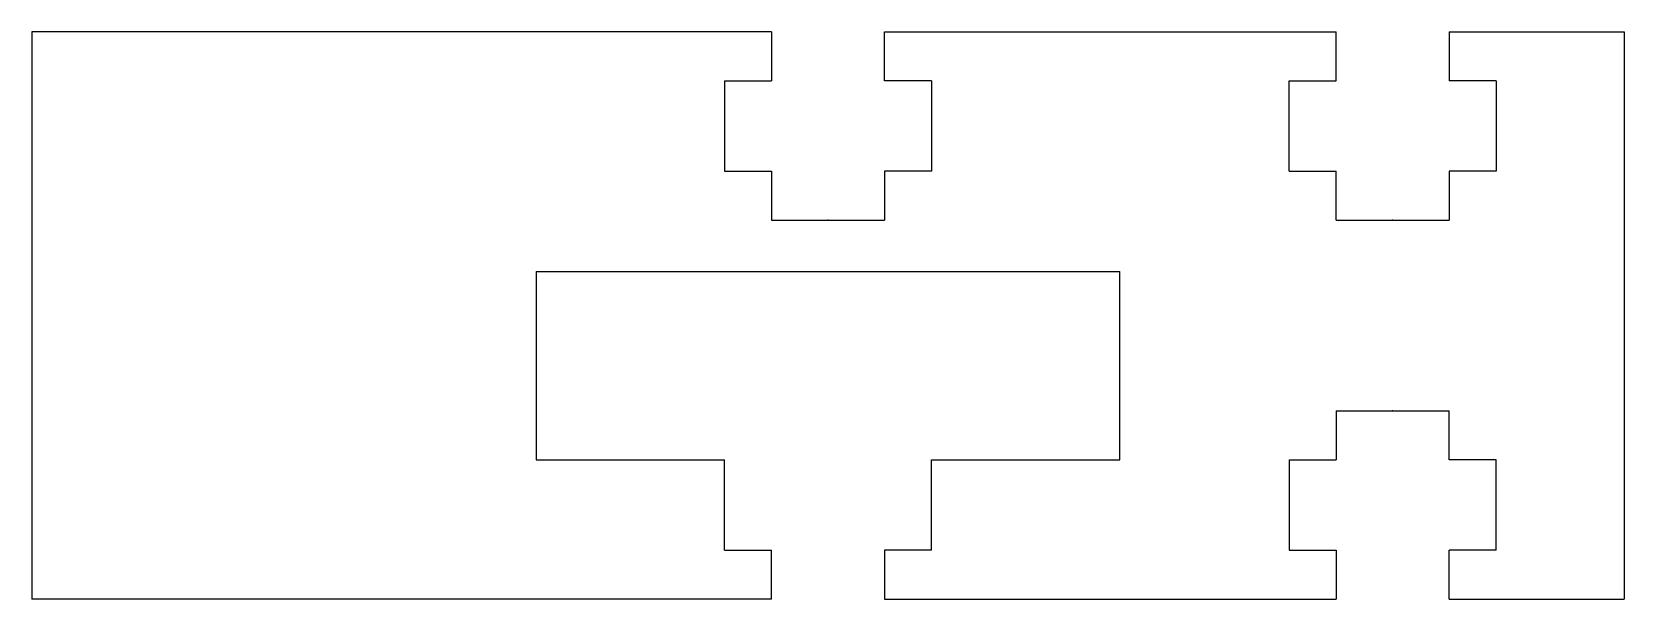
# Model space of a CAD drawing. Header units: millimetres. Extents: x -20 to 22.3, y -28.5 to -13.5.
import ezdxf

# ---------------------------------------------------------------- set-up
doc = ezdxf.new("R2010")
doc.units = ezdxf.units.MM
doc.header["$PDSIZE"] = -1

msp = doc.modelspace()

# ---------------------------------------------------------------- linework, layer by layer
at = {"color": 7, "linetype": 'Continuous'}
for p, q in [((-19.998, -13.453), (-19.998, -28.513)), ((-0.348, -13.453), (-19.998, -13.453)), ((-0.348, -13.453), (-0.348, -14.753)), ((2.652, -14.753), (2.652, -13.453)), ((2.652, -13.453), (14.652, -13.453)), ((14.652, -14.753), (14.652, -13.453)), ((17.652, -13.453), (17.652, -14.753)), ((17.652, -13.453), (22.302, -13.453)), ((22.302, -13.453), (22.302, -28.513)), ((-1.598, -14.753), (-1.598, -17.153)), ((-1.598, -14.753), (-0.348, -14.753)), ((3.902, -14.753), (2.652, -14.753)), ((3.902, -14.753), (3.902, -17.153)), ((13.402, -14.753), (14.652, -14.753)), ((13.402, -17.153), (13.402, -14.753)), ((18.902, -14.753), (17.652, -14.753)), ((18.902, -14.753), (18.902, -17.153)), ((-1.598, -17.153), (-0.348, -17.153)), ((-0.348, -17.153), (-0.348, -18.453)), ((3.902, -17.153), (2.652, -17.153)), ((2.652, -17.153), (2.652, -18.453)), ((13.402, -17.153), (14.652, -17.153)), ((14.652, -18.453), (14.652, -17.153)), ((17.652, -17.153), (17.652, -18.453)), ((18.902, -17.153), (17.652, -17.153)), ((-0.348, -18.453), (2.652, -18.453)), ((14.652, -18.453), (17.652, -18.453)), ((-6.598, -19.813), (-6.598, -24.813)), ((-6.598, -19.813), (8.902, -19.813)), ((8.902, -24.813), (8.902, -19.813)), ((14.652, -23.513), (17.652, -23.513)), ((14.652, -23.513), (14.652, -24.813)), ((17.652, -24.813), (17.652, -23.513)), ((-6.598, -24.813), (-1.598, -24.813)), ((-1.598, -27.213), (-1.598, -24.813)), ((3.902, -27.213), (3.902, -24.813)), ((3.902, -24.813), (8.902, -24.813)), ((13.402, -24.813), (13.402, -27.213)), ((13.402, -24.813), (14.652, -24.813)), ((18.902, -24.813), (17.652, -24.813)), ((18.902, -27.213), (18.902, -24.813)), ((-1.598, -27.213), (-0.348, -27.213)), ((-0.348, -28.513), (-0.348, -27.213)), ((2.652, -27.213), (2.652, -28.513)), ((3.902, -27.213), (2.652, -27.213)), ((13.402, -27.213), (14.652, -27.213)), ((14.652, -27.213), (14.652, -28.513)), ((18.902, -27.213), (17.652, -27.213)), ((17.652, -28.513), (17.652, -27.213)), ((-0.348, -28.513), (-19.998, -28.513)), ((2.652, -28.513), (14.652, -28.513)), ((17.652, -28.513), (22.302, -28.513))]:
    msp.add_line(p, q, dxfattribs=at)
for p in [(1.152, -18.453), (16.152, -18.453), (16.152, -23.513)]:
    msp.add_point(p, dxfattribs=at)

doc.saveas('drawing.dxf')
